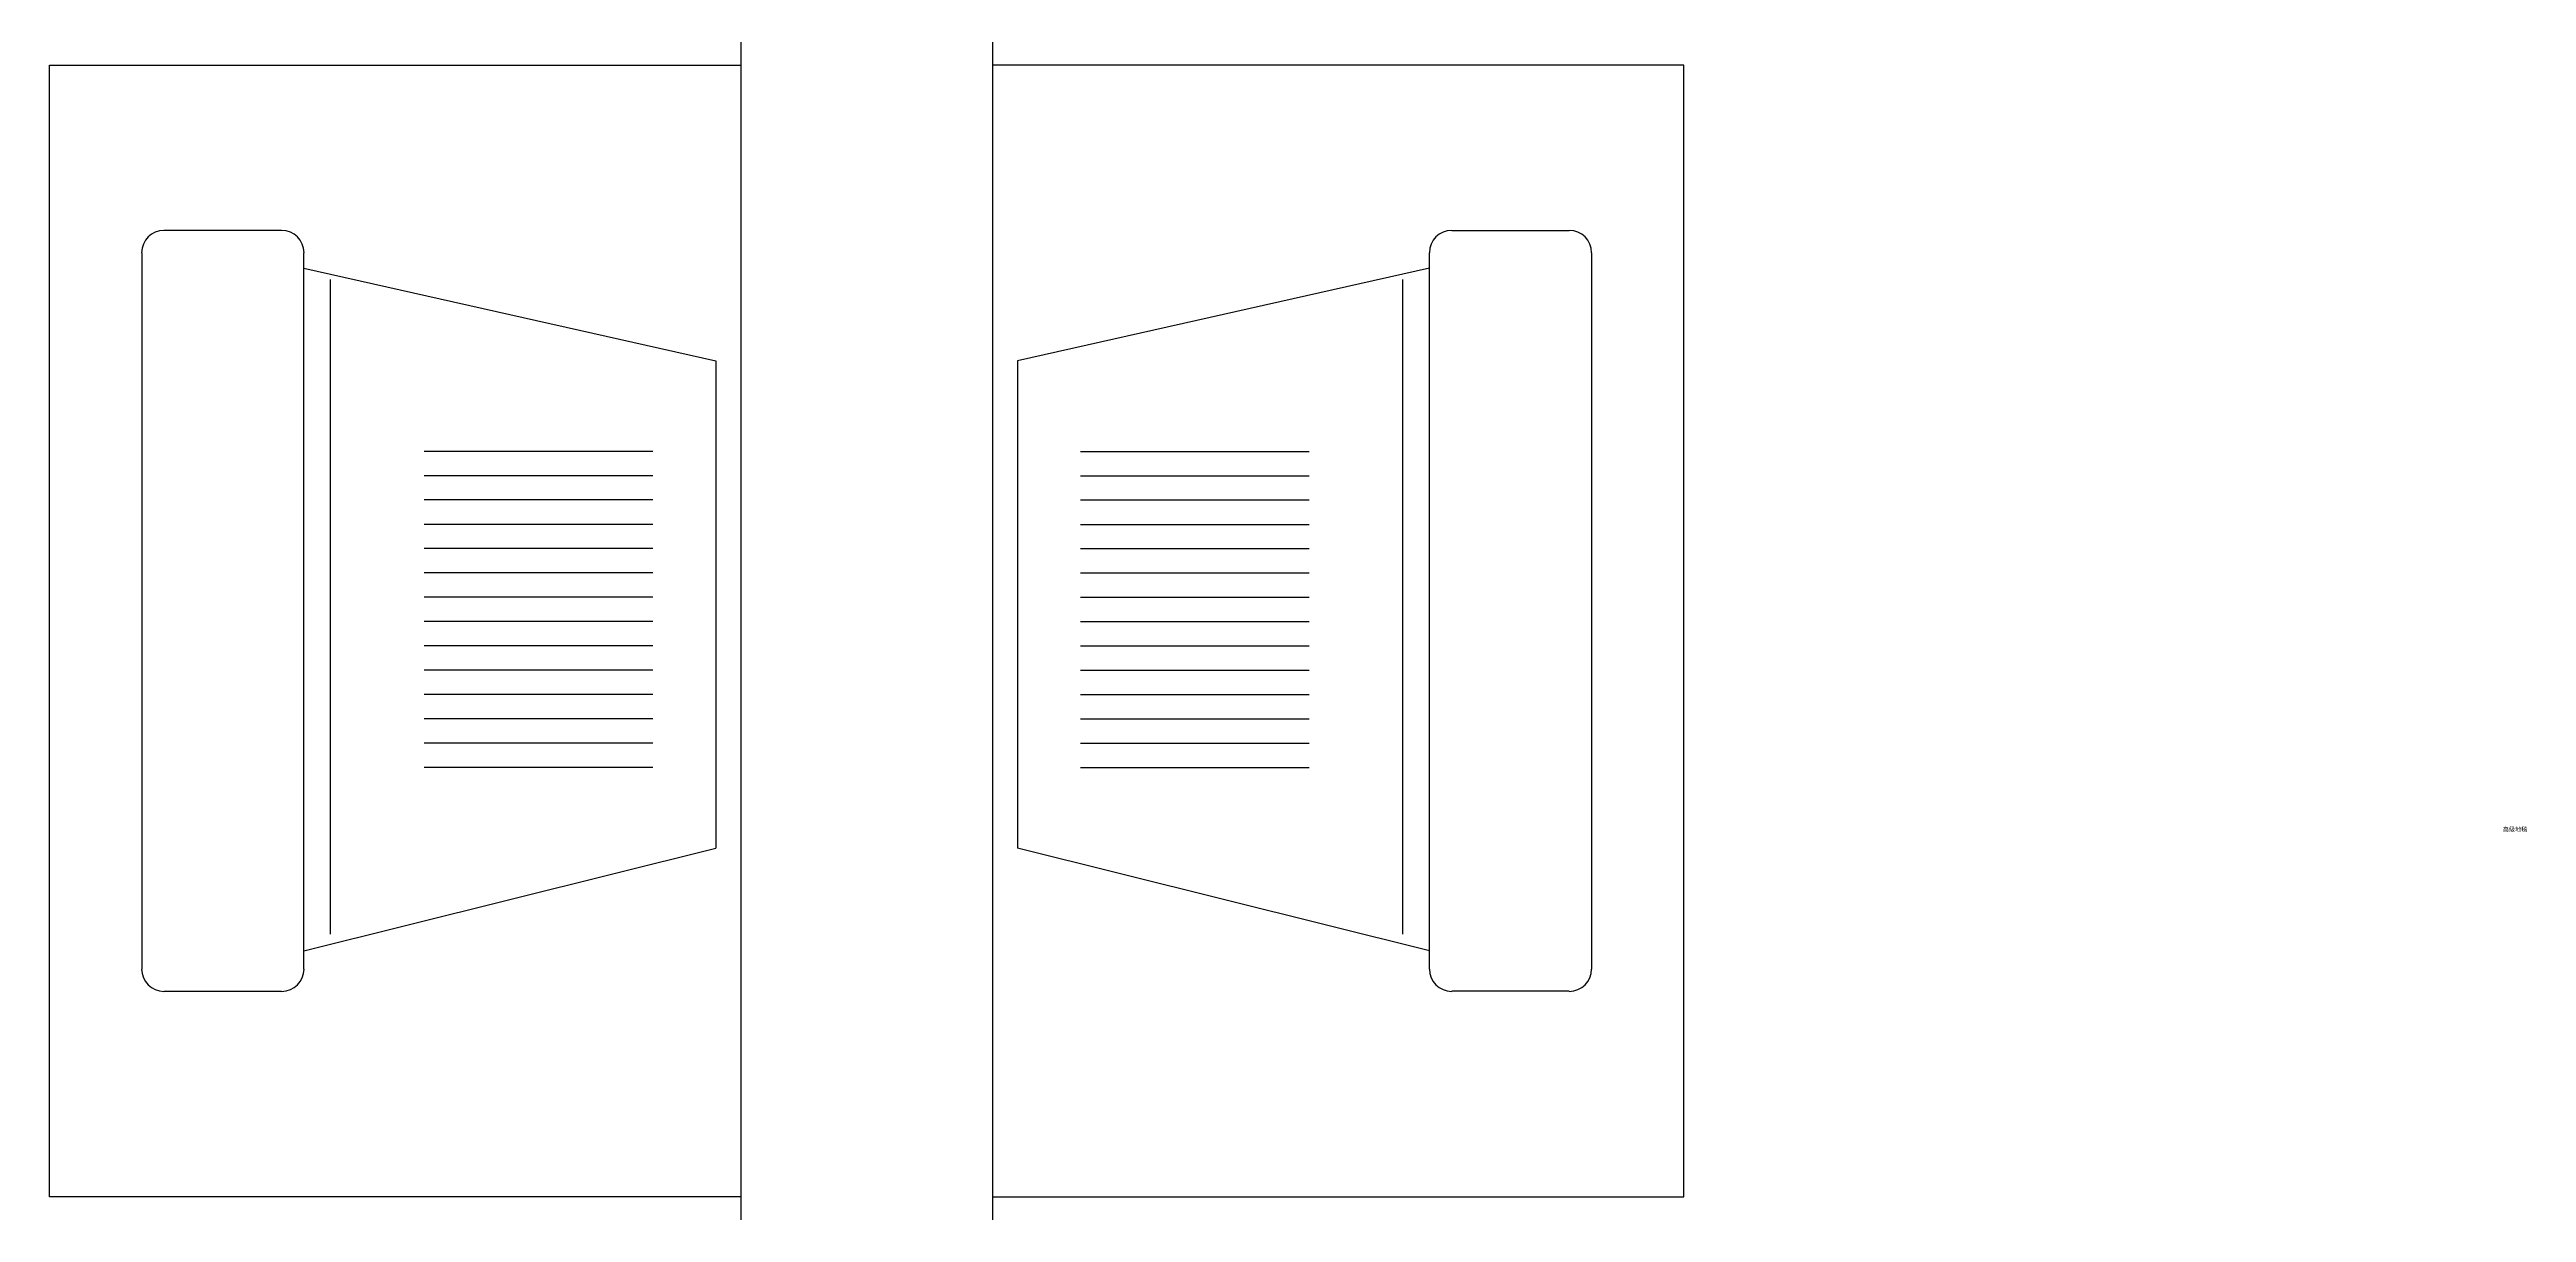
# Model space of a CAD drawing. Header units: centimetres. Extents: x 8510 to 16419, y -974 to 2536.
# Drawn here: x 11675.6 to 11872.6, y 153.4 to 245.9 of the extents above; entities that cross this region are included whole.
import ezdxf

# ---------------------------------------------------------------- set-up
doc = ezdxf.new("R2010")
doc.units = ezdxf.units.CM
for name, color, linetype in [('5', 5, 'Continuous'), ('AXIS', 3, 'Continuous'), ('轴线', 1, 'Continuous')]:
    doc.layers.add(name, color=color, linetype=linetype)
doc.styles.add('文3.5', font='', dxfattribs={"height": 3.5})
doc.styles.get('文3.5').set_extended_font_data('PMingLiU')

msp = doc.modelspace()

# ---------------------------------------------------------------- linework, layer by layer
at = {"layer": '5', "color": 7}
for p, q in [((11675.58, 244.63), (11730.58, 244.63)), ((11675.58, 154.63), (11675.58, 244.63)), ((11730.58, 244.63), (11730.58, 154.63)), ((11750.58, 244.63), (11750.58, 154.63)), ((11805.58, 244.63), (11750.58, 244.63)), ((11805.58, 154.63), (11805.58, 244.63)), ((11694.04, 231.49), (11684.68, 231.49)), ((11787.12, 231.49), (11796.47, 231.49)), ((11682.91, 229.71), (11682.91, 172.74)), ((11695.81, 172.74), (11695.81, 229.71)), ((11785.34, 172.74), (11785.34, 229.71)), ((11798.25, 229.71), (11798.25, 172.74)), ((11695.81, 228.48), (11728.58, 221.13)), ((11697.93, 175.51), (11697.93, 227.59)), ((11785.34, 228.48), (11752.58, 221.13)), ((11783.23, 175.51), (11783.23, 227.59)), ((11728.58, 221.13), (11728.58, 182.34)), ((11752.58, 221.13), (11752.58, 182.34)), ((11723.56, 213.91), (11705.37, 213.91)), ((11757.59, 213.91), (11775.78, 213.91)), ((11723.56, 211.98), (11705.37, 211.98)), ((11757.59, 211.98), (11775.78, 211.98)), ((11723.56, 210.05), (11705.37, 210.05)), ((11757.59, 210.05), (11775.78, 210.05)), ((11723.56, 208.11), (11705.37, 208.11)), ((11757.59, 208.11), (11775.78, 208.11)), ((11723.56, 206.18), (11705.37, 206.18)), ((11757.59, 206.18), (11775.78, 206.18)), ((11723.56, 204.25), (11705.37, 204.25)), ((11757.59, 204.25), (11775.78, 204.25)), ((11723.56, 202.31), (11705.37, 202.31)), ((11757.59, 202.31), (11775.78, 202.31)), ((11723.56, 200.38), (11705.37, 200.38)), ((11757.59, 200.38), (11775.78, 200.38)), ((11723.56, 198.45), (11705.37, 198.45)), ((11723.56, 198.45), (11705.37, 198.45)), ((11757.59, 198.45), (11775.78, 198.45)), ((11757.59, 198.45), (11775.78, 198.45)), ((11723.56, 196.51), (11705.37, 196.51)), ((11723.56, 196.51), (11705.37, 196.51)), ((11757.59, 196.51), (11775.78, 196.51)), ((11757.59, 196.51), (11775.78, 196.51)), ((11723.56, 194.58), (11705.37, 194.58)), ((11757.59, 194.58), (11775.78, 194.58)), ((11723.56, 192.65), (11705.37, 192.65)), ((11757.59, 192.65), (11775.78, 192.65)), ((11723.56, 190.71), (11705.37, 190.71)), ((11757.59, 190.71), (11775.78, 190.71)), ((11723.56, 188.78), (11705.37, 188.78)), ((11757.59, 188.78), (11775.78, 188.78)), ((11695.81, 174.18), (11728.58, 182.34)), ((11785.34, 174.18), (11752.58, 182.34)), ((11684.68, 170.97), (11694.04, 170.97)), ((11796.47, 170.97), (11787.12, 170.97)), ((11730.58, 154.63), (11675.58, 154.63)), ((11750.58, 154.63), (11805.58, 154.63))]:
    msp.add_line(p, q, dxfattribs=at)
for centre, start, end in [((11684.68, 229.71), 90, 180), ((11694.04, 229.71), 0, 90), ((11787.12, 229.71), 90, 180), ((11796.47, 229.71), 0, 90), ((11684.68, 172.74), 180, 270), ((11694.04, 172.74), 270, 0), ((11787.12, 172.74), 180, 270), ((11796.47, 172.74), 270, 0)]:
    msp.add_arc(centre, 1.78, start, end, dxfattribs=at)
at = {"layer": '轴线', "color": 7}
for p, q in [((11730.58, 709.63), (11730.58, -187.87)), ((11750.58, 709.63), (11750.58, -187.87))]:
    msp.add_line(p, q, dxfattribs=at)

# ---------------------------------------------------------------- texts
at = {"layer": 'AXIS', "color": 7, "style": '文3.5'}
msp.add_text('高级地毯', height=0.35, dxfattribs=at).set_placement((11870.72, 183.68))

doc.saveas('drawing.dxf')
